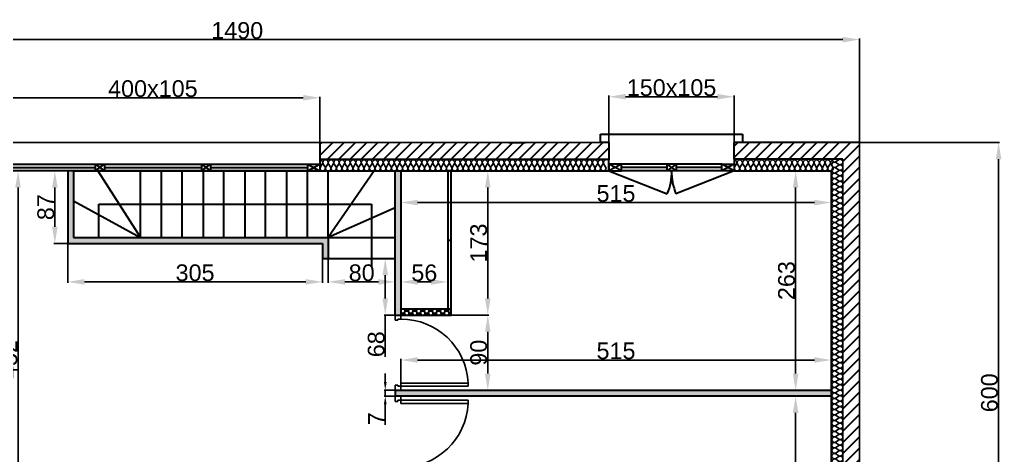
# Model space of a CAD drawing. Header units: millimetres. Extents: x -161 to 8306, y -322 to 968.
# Drawn here: x 486 to 1661, y 445 to 968 of the extents above; entities that cross this region are included whole.
import ezdxf

# ---------------------------------------------------------------- set-up
doc = ezdxf.new("R2010")
doc.units = ezdxf.units.MM
for name, color, linetype in [('Cloisons', 8, 'Continuous'), ('Cotation', 7, 'Continuous'), ('Escalier', 9, 'Continuous'), ('Isolation', 6, 'Continuous'), ('MenuisInt', 4, 'Continuous')]:
    doc.layers.add(name, color=color, linetype=linetype)
doc.layers.add('MenuisExt', color=140, linetype='Continuous', lineweight=18)
doc.styles.get("Standard").update_dxf_attribs({"font": 'arial.ttf'})
doc.dimstyles.new('ISO-25', dxfattribs={"dimtxt": 2.5, "dimasz": 2.5, "dimexe": 1.25, "dimexo": 0.625, "dimtad": 1, "dimtxsty": 'Standard', "dimcen": 2.5, "dimadec": 0, "dimazin": 0, "dimtfac": 1, "dimtmove": 0, "dimatfit": 3, "dimfxl": 1, "dimarcsym": 0})

# ---------------------------------------------------------------- blocks, each defined once
blk = doc.blocks.new('*U18')
at = {"flags": 128}
for points in [[(0, 1, -0.505863), (0.239, 0.676), (0.009, 0.318, 1.322645), (0.491, 0.318), (0.261, 0.676, -0.505863), (0.5, 1)], [(0.5, 1, -0.505863), (0.739, 0.676), (0.509, 0.318, 1.322645), (0.991, 0.318), (0.761, 0.676, -0.505863), (1, 1)], [(1, 1, -0.505863), (1.239, 0.676), (1.009, 0.318, 1.322645), (1.491, 0.318), (1.261, 0.676, -0.505863), (1.5, 1)], [(1.5, 1, -0.505863), (1.739, 0.676), (1.509, 0.318, 1.322645), (1.991, 0.318), (1.761, 0.676, -0.505863), (2, 1)], [(2, 1, -0.505863), (2.239, 0.676), (2.009, 0.318, 1.322645), (2.491, 0.318), (2.261, 0.676, -0.505863), (2.5, 1)], [(2.5, 1, -0.505863), (2.739, 0.676), (2.509, 0.318, 1.322645), (2.991, 0.318), (2.761, 0.676, -0.505863), (3, 1)], [(3, 1, -0.505863), (3.239, 0.676), (3.009, 0.318, 1.322645), (3.491, 0.318), (3.261, 0.676, -0.505863), (3.5, 1)], [(3.5, 1, -0.505863), (3.739, 0.676), (3.509, 0.318, 1.322645), (3.991, 0.318), (3.761, 0.676, -0.505863), (4, 1)], [(4, 1, -0.505863), (4.239, 0.676), (4.009, 0.318, 1.322645), (4.491, 0.318), (4.261, 0.676, -0.505863), (4.5, 1)], [(4.5, 1, -0.505863), (4.739, 0.676), (4.509, 0.318, 1.322645), (4.991, 0.318), (4.761, 0.676, -0.505863), (5, 1)], [(5, 1, -0.505863), (5.239, 0.676), (5.009, 0.318, 1.322645), (5.491, 0.318), (5.261, 0.676, -0.505863), (5.5, 1)], [(5.5, 1, -0.505863), (5.739, 0.676), (5.509, 0.318, 1.322645), (5.991, 0.318), (5.761, 0.676, -0.505863), (6, 1)], [(6, 1, -0.505863), (6.239, 0.676), (6.009, 0.318, 1.322645), (6.491, 0.318), (6.261, 0.676, -0.505863), (6.5, 1)], [(6.5, 1, -0.505863), (6.739, 0.676), (6.509, 0.318, 1.322645), (6.991, 0.318), (6.761, 0.676, -0.505863), (7, 1)], [(7, 1, -0.505863), (7.239, 0.676), (7.009, 0.318, 1.322645), (7.491, 0.318), (7.261, 0.676, -0.505863), (7.5, 1)], [(7.5, 1, -0.505863), (7.739, 0.676), (7.509, 0.318, 1.322645), (7.991, 0.318), (7.761, 0.676, -0.505863), (8, 1)], [(8, 1, -0.505863), (8.239, 0.676), (8.009, 0.318, 1.322645), (8.491, 0.318), (8.261, 0.676, -0.505863), (8.5, 1)], [(8.5, 1, -0.505863), (8.739, 0.676), (8.509, 0.318, 1.322645), (8.991, 0.318), (8.761, 0.676, -0.505863), (9, 1)], [(9, 1, -0.505863), (9.239, 0.676), (9.009, 0.318, 1.322645), (9.491, 0.318), (9.261, 0.676, -0.505863), (9.5, 1)], [(9.5, 1, -0.505863), (9.739, 0.676), (9.509, 0.318, 1.322645), (9.991, 0.318), (9.761, 0.676, -0.505863), (10, 1)], [(10, 1, -0.505863), (10.239, 0.676), (10.009, 0.318, 1.322645), (10.491, 0.318), (10.261, 0.676, -0.505863), (10.5, 1)], [(10.5, 1, -0.505863), (10.739, 0.676), (10.509, 0.318, 1.322645), (10.991, 0.318), (10.761, 0.676, -0.505863), (11, 1)], [(11, 1, -0.505863), (11.239, 0.676), (11.009, 0.318, 1.322645), (11.491, 0.318), (11.261, 0.676, -0.505863), (11.5, 1)], [(11.5, 1, -0.505863), (11.739, 0.676), (11.509, 0.318, 1.322645), (11.991, 0.318), (11.761, 0.676, -0.505863), (12, 1)], [(12, 1, -0.505863), (12.239, 0.676), (12.009, 0.318, 1.322645), (12.491, 0.318), (12.261, 0.676, -0.505863), (12.5, 1)], [(12.5, 1, -0.505863), (12.739, 0.676), (12.509, 0.318, 1.322645), (12.991, 0.318), (12.761, 0.676, -0.505863), (13, 1)], [(13, 1, -0.505863), (13.239, 0.676), (13.009, 0.318, 1.322645), (13.491, 0.318), (13.261, 0.676, -0.505863), (13.5, 1)], [(13.5, 1, -0.505863), (13.739, 0.676), (13.509, 0.318, 1.322645), (13.991, 0.318), (13.761, 0.676, -0.505863), (14, 1)], [(14, 1, -0.505863), (14.239, 0.676), (14.009, 0.318, 1.322645), (14.491, 0.318), (14.261, 0.676, -0.505863), (14.5, 1)], [(14.5, 1, -0.505863), (14.739, 0.676), (14.509, 0.318, 1.322645), (14.991, 0.318), (14.761, 0.676, -0.505863), (15, 1)], [(15, 1, -0.505863), (15.239, 0.676), (15.009, 0.318, 1.322645), (15.491, 0.318), (15.261, 0.676, -0.505863), (15.5, 1)], [(15.5, 1, -0.505863), (15.739, 0.676), (15.509, 0.318, 1.322645), (15.991, 0.318), (15.761, 0.676, -0.505863), (16, 1)], [(16, 1, -0.505863), (16.239, 0.676), (16.009, 0.318, 1.322645), (16.491, 0.318), (16.261, 0.676, -0.505863), (16.5, 1)], [(16.5, 1, -0.505863), (16.739, 0.676), (16.509, 0.318, 1.322645), (16.991, 0.318), (16.761, 0.676, -0.505863), (17, 1)], [(17, 1, -0.505863), (17.239, 0.676), (17.009, 0.318, 1.322645), (17.491, 0.318), (17.261, 0.676, -0.505863), (17.5, 1)], [(17.5, 1, -0.505863), (17.739, 0.676), (17.509, 0.318, 1.322645), (17.991, 0.318), (17.761, 0.676, -0.505863), (18, 1)], [(18, 1, -0.505863), (18.239, 0.676), (18.009, 0.318, 1.322645), (18.491, 0.318), (18.261, 0.676, -0.505863), (18.5, 1)], [(18.5, 1, -0.505863), (18.739, 0.676), (18.509, 0.318, 1.322645), (18.991, 0.318), (18.761, 0.676, -0.505863), (19, 1)], [(19, 1, -0.505863), (19.239, 0.676), (19.009, 0.318, 1.322645), (19.491, 0.318), (19.261, 0.676, -0.505863), (19.5, 1)], [(19.5, 1, -0.505863), (19.739, 0.676), (19.509, 0.318, 1.322645), (19.991, 0.318), (19.761, 0.676, -0.505863), (20, 1)], [(20, 1, -0.505863), (20.239, 0.676), (20.009, 0.318, 1.322645), (20.491, 0.318), (20.261, 0.676, -0.505863), (20.5, 1)], [(20.5, 1, -0.505863), (20.739, 0.676), (20.509, 0.318, 1.322645), (20.991, 0.318), (20.761, 0.676, -0.505863), (21, 1)], [(21, 1, -0.505863), (21.239, 0.676), (21.009, 0.318, 1.322645), (21.491, 0.318), (21.261, 0.676, -0.505863), (21.5, 1)], [(21.5, 1, -0.505863), (21.739, 0.676), (21.509, 0.318, 1.322645), (21.991, 0.318), (21.761, 0.676, -0.505863), (22, 1)], [(22, 1, -0.505863), (22.239, 0.676), (22.009, 0.318, 1.322645), (22.491, 0.318), (22.261, 0.676, -0.505863), (22.5, 1)], [(22.5, 1, -0.505863), (22.739, 0.676), (22.509, 0.318, 1.322645), (22.991, 0.318), (22.761, 0.676, -0.505863), (23, 1)], [(23, 1, -0.505863), (23.239, 0.676), (23.009, 0.318, 1.322645), (23.491, 0.318), (23.261, 0.676, -0.505863), (23.5, 1)], [(23.5, 1, -0.505863), (23.739, 0.676), (23.509, 0.318, 1.322645), (23.991, 0.318), (23.761, 0.676, -0.505863), (24, 1)], [(24, 1, -0.505863), (24.239, 0.676), (24.009, 0.318, 1.322645), (24.491, 0.318), (24.261, 0.676, -0.505863), (24.5, 1)], [(24.5, 1, -0.505863), (24.739, 0.676), (24.509, 0.318, 1.322645), (24.991, 0.318), (24.761, 0.676, -0.505863), (25, 1)], [(25, 1, -0.505863), (25.239, 0.676), (25.009, 0.318, 1.322645), (25.491, 0.318), (25.261, 0.676, -0.505863), (25.5, 1)], [(25.5, 1, -0.505863), (25.739, 0.676), (25.509, 0.318, 1.322645), (25.991, 0.318), (25.761, 0.676, -0.505863), (26, 1)], [(26, 1, -0.505863), (26.239, 0.676), (26.009, 0.318, 1.322645), (26.491, 0.318), (26.261, 0.676, -0.505863), (26.5, 1)], [(26.5, 1, -0.505863), (26.739, 0.676), (26.509, 0.318, 1.322645), (26.991, 0.318), (26.761, 0.676, -0.505863), (27, 1)], [(27, 1, -0.505863), (27.239, 0.676), (27.009, 0.318, 1.322645), (27.491, 0.318), (27.261, 0.676, -0.505863), (27.5, 1)], [(27.5, 1, -0.505863), (27.739, 0.676), (27.509, 0.318, 1.322645), (27.991, 0.318), (27.761, 0.676, -0.505863), (28, 1)], [(28, 1, -0.505863), (28.239, 0.676), (28.009, 0.318, 1.322645), (28.491, 0.318), (28.261, 0.676, -0.505863), (28.5, 1)], [(28.5, 1, -0.505863), (28.739, 0.676), (28.509, 0.318, 1.322645), (28.991, 0.318), (28.761, 0.676, -0.505863), (29, 1)], [(29, 1, -0.505863), (29.239, 0.676), (29.009, 0.318, 1.322645), (29.491, 0.318), (29.261, 0.676, -0.505863), (29.5, 1)], [(29.5, 1, -0.505863), (29.739, 0.676), (29.509, 0.318, 1.322645), (29.991, 0.318), (29.761, 0.676, -0.505863), (30, 1)], [(30, 1, -0.505863), (30.239, 0.676), (30.009, 0.318, 1.322645), (30.491, 0.318), (30.261, 0.676, -0.505863), (30.5, 1)], [(30.5, 1, -0.505863), (30.739, 0.676), (30.509, 0.318, 1.322645), (30.991, 0.318), (30.761, 0.676, -0.505863), (31, 1)], [(31, 1, -0.505863), (31.239, 0.676), (31.009, 0.318, 1.322645), (31.491, 0.318), (31.261, 0.676, -0.505863), (31.5, 1)], [(31.5, 1, -0.505863), (31.739, 0.676), (31.509, 0.318, 1.322645), (31.991, 0.318), (31.761, 0.676, -0.505863), (32, 1)], [(32, 1, -0.505863), (32.239, 0.676), (32.009, 0.318, 1.322645), (32.491, 0.318), (32.261, 0.676, -0.505863), (32.5, 1)], [(32.5, 1, -0.505863), (32.739, 0.676), (32.509, 0.318, 1.322645), (32.991, 0.318), (32.761, 0.676, -0.505863), (33, 1)], [(33, 1, -0.505863), (33.239, 0.676), (33.009, 0.318, 1.322645), (33.491, 0.318), (33.261, 0.676, -0.505863), (33.5, 1)], [(33.5, 1, -0.505863), (33.739, 0.676), (33.509, 0.318, 1.322645), (33.991, 0.318), (33.761, 0.676, -0.505863), (34, 1)], [(34, 1, -0.505863), (34.239, 0.676), (34.009, 0.318, 1.322645), (34.491, 0.318), (34.261, 0.676, -0.505863), (34.5, 1)], [(34.5, 1, -0.505863), (34.739, 0.676), (34.509, 0.318, 1.322645), (34.991, 0.318), (34.761, 0.676, -0.505863), (35, 1)], [(35, 1, -0.505863), (35.239, 0.676), (35.009, 0.318, 1.322645), (35.491, 0.318), (35.261, 0.676, -0.505863), (35.5, 1)], [(35.5, 1, -0.505863), (35.739, 0.676), (35.509, 0.318, 1.322645), (35.991, 0.318), (35.761, 0.676, -0.505863), (36, 1)], [(36, 1, -0.505863), (36.239, 0.676), (36.009, 0.318, 1.322645), (36.491, 0.318), (36.261, 0.676, -0.505863), (36.5, 1)], [(36.5, 1, -0.505863), (36.739, 0.676), (36.509, 0.318, 1.322645), (36.991, 0.318), (36.761, 0.676, -0.505863), (37, 1)], [(37, 1, -0.505863), (37.239, 0.676), (37.009, 0.318, 1.322645), (37.491, 0.318), (37.261, 0.676, -0.505863), (37.5, 1)], [(37.5, 1, -0.505863), (37.739, 0.676), (37.509, 0.318, 1.322645), (37.991, 0.318), (37.761, 0.676, -0.505863), (38, 1)], [(38, 1, -0.505863), (38.239, 0.676), (38.009, 0.318, 1.322645), (38.491, 0.318), (38.261, 0.676, -0.505863), (38.5, 1)], [(38.5, 1, -0.505863), (38.739, 0.676), (38.509, 0.318, 1.322645), (38.991, 0.318), (38.761, 0.676, -0.505863), (39, 1)], [(39, 1, -0.505863), (39.239, 0.676), (39.009, 0.318, 1.322645), (39.491, 0.318), (39.261, 0.676, -0.505863), (39.5, 1)], [(39.5, 1, -0.505863), (39.739, 0.676), (39.509, 0.318, 1.322645), (39.991, 0.318), (39.761, 0.676, -0.505863), (40, 1)], [(40, 1, -0.505863), (40.239, 0.676), (40.009, 0.318, 1.322645), (40.491, 0.318), (40.261, 0.676, -0.505863), (40.5, 1)], [(40.5, 1, -0.505863), (40.739, 0.676), (40.509, 0.318, 1.322645), (40.991, 0.318), (40.761, 0.676, -0.505863), (41, 1)], [(41, 1, -0.505863), (41.239, 0.676), (41.009, 0.318, 1.322645), (41.491, 0.318), (41.261, 0.676, -0.505863), (41.5, 1)]]:
    blk.add_lwpolyline(points, format="xyb", dxfattribs=at)
blk = doc.blocks.new('*U13')
at = {"flags": 128}
for points in [[(0, 1, -0.505863), (0.239, 0.676), (0.009, 0.318, 1.322645), (0.491, 0.318), (0.261, 0.676, -0.505863), (0.5, 1)], [(0.5, 1, -0.505863), (0.739, 0.676), (0.509, 0.318, 1.322645), (0.991, 0.318), (0.761, 0.676, -0.505863), (1, 1)], [(1, 1, -0.505863), (1.239, 0.676), (1.009, 0.318, 1.322645), (1.491, 0.318), (1.261, 0.676, -0.505863), (1.5, 1)], [(1.5, 1, -0.505863), (1.739, 0.676), (1.509, 0.318, 1.322645), (1.991, 0.318), (1.761, 0.676, -0.505863), (2, 1)], [(2, 1, -0.505863), (2.239, 0.676), (2.009, 0.318, 1.322645), (2.491, 0.318), (2.261, 0.676, -0.505863), (2.5, 1)], [(2.5, 1, -0.505863), (2.739, 0.676), (2.509, 0.318, 1.322645), (2.991, 0.318), (2.761, 0.676, -0.505863), (3, 1)], [(3, 1, -0.505863), (3.239, 0.676), (3.009, 0.318, 1.322645), (3.491, 0.318), (3.261, 0.676, -0.505863), (3.5, 1)], [(3.5, 1, -0.505863), (3.739, 0.676), (3.509, 0.318, 1.322645), (3.991, 0.318), (3.761, 0.676, -0.505863), (4, 1)], [(4, 1, -0.505863), (4.239, 0.676), (4.009, 0.318, 1.322645), (4.491, 0.318), (4.261, 0.676, -0.505863), (4.5, 1)], [(4.5, 1, -0.505863), (4.739, 0.676), (4.509, 0.318, 1.322645), (4.991, 0.318), (4.761, 0.676, -0.505863), (5, 1)], [(5, 1, -0.505863), (5.239, 0.676), (5.009, 0.318, 1.322645), (5.491, 0.318), (5.261, 0.676, -0.505863), (5.5, 1)], [(5.5, 1, -0.505863), (5.739, 0.676), (5.509, 0.318, 1.322645), (5.991, 0.318), (5.761, 0.676, -0.505863), (6, 1)], [(6, 1, -0.505863), (6.239, 0.676), (6.009, 0.318, 1.322645), (6.491, 0.318), (6.261, 0.676, -0.505863), (6.5, 1)], [(6.5, 1, -0.505863), (6.739, 0.676), (6.509, 0.318, 1.322645), (6.991, 0.318), (6.761, 0.676, -0.505863), (7, 1)], [(7, 1, -0.505863), (7.239, 0.676), (7.009, 0.318, 1.322645), (7.491, 0.318), (7.261, 0.676, -0.505863), (7.5, 1)], [(7.5, 1, -0.505863), (7.739, 0.676), (7.509, 0.318, 1.322645), (7.991, 0.318), (7.761, 0.676, -0.505863), (8, 1)], [(8, 1, -0.505863), (8.239, 0.676), (8.009, 0.318, 1.322645), (8.491, 0.318), (8.261, 0.676, -0.505863), (8.5, 1)], [(8.5, 1, -0.505863), (8.739, 0.676), (8.509, 0.318, 1.322645), (8.991, 0.318), (8.761, 0.676, -0.505863), (9, 1)]]:
    blk.add_lwpolyline(points, format="xyb", dxfattribs=at)
blk = doc.blocks.new('*U24')
at = {"flags": 128}
for points in [[(0, 1, -0.505863), (0.239, 0.676), (0.009, 0.318, 1.322645), (0.491, 0.318), (0.261, 0.676, -0.505863), (0.5, 1)], [(0.5, 1, -0.505863), (0.739, 0.676), (0.509, 0.318, 1.322645), (0.991, 0.318), (0.761, 0.676, -0.505863), (1, 1)], [(1, 1, -0.505863), (1.239, 0.676), (1.009, 0.318, 1.322645), (1.491, 0.318), (1.261, 0.676, -0.505863), (1.5, 1)], [(1.5, 1, -0.505863), (1.739, 0.676), (1.509, 0.318, 1.322645), (1.991, 0.318), (1.761, 0.676, -0.505863), (2, 1)], [(2, 1, -0.505863), (2.239, 0.676), (2.009, 0.318, 1.322645), (2.491, 0.318), (2.261, 0.676, -0.505863), (2.5, 1)], [(2.5, 1, -0.505863), (2.739, 0.676), (2.509, 0.318, 1.322645), (2.991, 0.318), (2.761, 0.676, -0.505863), (3, 1)], [(3, 1, -0.505863), (3.239, 0.676), (3.009, 0.318, 1.322645), (3.491, 0.318), (3.261, 0.676, -0.505863), (3.5, 1)], [(3.5, 1, -0.505863), (3.739, 0.676), (3.509, 0.318, 1.322645), (3.991, 0.318), (3.761, 0.676, -0.505863), (4, 1)], [(4, 1, -0.505863), (4.239, 0.676), (4.009, 0.318, 1.322645), (4.491, 0.318), (4.261, 0.676, -0.505863), (4.5, 1)], [(4.5, 1, -0.505863), (4.739, 0.676), (4.509, 0.318, 1.322645), (4.991, 0.318), (4.761, 0.676, -0.505863), (5, 1)], [(5, 1, -0.505863), (5.239, 0.676), (5.009, 0.318, 1.322645), (5.491, 0.318), (5.261, 0.676, -0.505863), (5.5, 1)], [(5.5, 1, -0.505863), (5.739, 0.676), (5.509, 0.318, 1.322645), (5.991, 0.318), (5.761, 0.676, -0.505863), (6, 1)], [(6, 1, -0.505863), (6.239, 0.676), (6.009, 0.318, 1.322645), (6.491, 0.318), (6.261, 0.676, -0.505863), (6.5, 1)], [(6.5, 1, -0.505863), (6.739, 0.676), (6.509, 0.318, 1.322645), (6.991, 0.318), (6.761, 0.676, -0.505863), (7, 1)], [(7, 1, -0.505863), (7.239, 0.676), (7.009, 0.318, 1.322645), (7.491, 0.318), (7.261, 0.676, -0.505863), (7.5, 1)], [(7.5, 1, -0.505863), (7.739, 0.676), (7.509, 0.318, 1.322645), (7.991, 0.318), (7.761, 0.676, -0.505863), (8, 1)], [(8, 1, -0.505863), (8.239, 0.676), (8.009, 0.318, 1.322645), (8.491, 0.318), (8.261, 0.676, -0.505863), (8.5, 1)], [(8.5, 1, -0.505863), (8.739, 0.676), (8.509, 0.318, 1.322645), (8.991, 0.318), (8.761, 0.676, -0.505863), (9, 1)], [(9, 1, -0.505863), (9.239, 0.676), (9.009, 0.318, 1.322645), (9.491, 0.318), (9.261, 0.676, -0.505863), (9.5, 1)], [(9.5, 1, -0.505863), (9.739, 0.676), (9.509, 0.318, 1.322645), (9.991, 0.318), (9.761, 0.676, -0.505863), (10, 1)], [(10, 1, -0.505863), (10.239, 0.676), (10.009, 0.318, 1.322645), (10.491, 0.318), (10.261, 0.676, -0.505863), (10.5, 1)], [(10.5, 1, -0.505863), (10.739, 0.676), (10.509, 0.318, 1.322645), (10.991, 0.318), (10.761, 0.676, -0.505863), (11, 1)], [(11, 1, -0.505863), (11.239, 0.676), (11.009, 0.318, 1.322645), (11.491, 0.318), (11.261, 0.676, -0.505863), (11.5, 1)], [(11.5, 1, -0.505863), (11.739, 0.676), (11.509, 0.318, 1.322645), (11.991, 0.318), (11.761, 0.676, -0.505863), (12, 1)], [(12, 1, -0.505863), (12.239, 0.676), (12.009, 0.318, 1.322645), (12.491, 0.318), (12.261, 0.676, -0.505863), (12.5, 1)], [(12.5, 1, -0.505863), (12.739, 0.676), (12.509, 0.318, 1.322645), (12.991, 0.318), (12.761, 0.676, -0.505863), (13, 1)], [(13, 1, -0.505863), (13.239, 0.676), (13.009, 0.318, 1.322645), (13.491, 0.318), (13.261, 0.676, -0.505863), (13.5, 1)], [(13.5, 1, -0.505863), (13.739, 0.676), (13.509, 0.318, 1.322645), (13.991, 0.318), (13.761, 0.676, -0.505863), (14, 1)], [(14, 1, -0.505863), (14.239, 0.676), (14.009, 0.318, 1.322645), (14.491, 0.318), (14.261, 0.676, -0.505863), (14.5, 1)], [(14.5, 1, -0.505863), (14.739, 0.676), (14.509, 0.318, 1.322645), (14.991, 0.318), (14.761, 0.676, -0.505863), (15, 1)], [(15, 1, -0.505863), (15.239, 0.676), (15.009, 0.318, 1.322645), (15.491, 0.318), (15.261, 0.676, -0.505863), (15.5, 1)], [(15.5, 1, -0.505863), (15.739, 0.676), (15.509, 0.318, 1.322645), (15.991, 0.318), (15.761, 0.676, -0.505863), (16, 1)], [(16, 1, -0.505863), (16.239, 0.676), (16.009, 0.318, 1.322645), (16.491, 0.318), (16.261, 0.676, -0.505863), (16.5, 1)], [(16.5, 1, -0.505863), (16.739, 0.676), (16.509, 0.318, 1.322645), (16.991, 0.318), (16.761, 0.676, -0.505863), (17, 1)], [(17, 1, -0.505863), (17.239, 0.676), (17.009, 0.318, 1.322645), (17.491, 0.318), (17.261, 0.676, -0.505863), (17.5, 1)], [(17.5, 1, -0.505863), (17.739, 0.676), (17.509, 0.318, 1.322645), (17.991, 0.318), (17.761, 0.676, -0.505863), (18, 1)], [(18, 1, -0.505863), (18.239, 0.676), (18.009, 0.318, 1.322645), (18.491, 0.318), (18.261, 0.676, -0.505863), (18.5, 1)], [(18.5, 1, -0.505863), (18.739, 0.676), (18.509, 0.318, 1.322645), (18.991, 0.318), (18.761, 0.676, -0.505863), (19, 1)], [(19, 1, -0.505863), (19.239, 0.676), (19.009, 0.318, 1.322645), (19.491, 0.318), (19.261, 0.676, -0.505863), (19.5, 1)], [(19.5, 1, -0.505863), (19.739, 0.676), (19.509, 0.318, 1.322645), (19.991, 0.318), (19.761, 0.676, -0.505863), (20, 1)], [(20, 1, -0.505863), (20.239, 0.676), (20.009, 0.318, 1.322645), (20.491, 0.318), (20.261, 0.676, -0.505863), (20.5, 1)], [(20.5, 1, -0.505863), (20.739, 0.676), (20.509, 0.318, 1.322645), (20.991, 0.318), (20.761, 0.676, -0.505863), (21, 1)], [(21, 1, -0.505863), (21.239, 0.676), (21.009, 0.318, 1.322645), (21.491, 0.318), (21.261, 0.676, -0.505863), (21.5, 1)], [(21.5, 1, -0.505863), (21.739, 0.676), (21.509, 0.318, 1.322645), (21.991, 0.318), (21.761, 0.676, -0.505863), (22, 1)], [(22, 1, -0.505863), (22.239, 0.676), (22.009, 0.318, 1.322645), (22.491, 0.318), (22.261, 0.676, -0.505863), (22.5, 1)], [(22.5, 1, -0.505863), (22.739, 0.676), (22.509, 0.318, 1.322645), (22.991, 0.318), (22.761, 0.676, -0.505863), (23, 1)], [(23, 1, -0.505863), (23.239, 0.676), (23.009, 0.318, 1.322645), (23.491, 0.318), (23.261, 0.676, -0.505863), (23.5, 1)], [(23.5, 1, -0.505863), (23.739, 0.676), (23.509, 0.318, 1.322645), (23.991, 0.318), (23.761, 0.676, -0.505863), (24, 1)], [(24, 1, -0.505863), (24.239, 0.676), (24.009, 0.318, 1.322645), (24.491, 0.318), (24.261, 0.676, -0.505863), (24.5, 1)], [(24.5, 1, -0.505863), (24.739, 0.676), (24.509, 0.318, 1.322645), (24.991, 0.318), (24.761, 0.676, -0.505863), (25, 1)], [(25, 1, -0.505863), (25.239, 0.676), (25.009, 0.318, 1.322645), (25.491, 0.318), (25.261, 0.676, -0.505863), (25.5, 1)], [(25.5, 1, -0.505863), (25.739, 0.676), (25.509, 0.318, 1.322645), (25.991, 0.318), (25.761, 0.676, -0.505863), (26, 1)]]:
    blk.add_lwpolyline(points, format="xyb", dxfattribs=at)
blk = doc.blocks.new('*D29')
at = {"layer": 'Cotation', "color": 0, "lineweight": -2, "transparency": 16777216}
for p, q in [((1.1, 820.9), (1.1, 944.9)), ((21.1, 943.7), (1471.1, 943.7)), ((1491.1, 820.9), (1491.1, 944.9))]:
    blk.add_line(p, q, dxfattribs=at)
at = {"layer": 'Cotation', "color": 0, "lineweight": 30, "transparency": 16777216}
for points in [[(21.1, 947), (21.1, 940.3), (1.1, 943.7)], [(1471.1, 947), (1471.1, 940.3), (1491.1, 943.7)]]:
    blk.add_solid(points, dxfattribs=at)
at = {"layer": 'Defpoints', "color": 0, "lineweight": 30, "transparency": 16777216}
for p in [(1491.1, 943.7), (1.1, 820.3), (1491.1, 820.3)]:
    blk.add_point(p, dxfattribs=at)
at = {"layer": 'Cotation', "color": 0, "lineweight": 30, "transparency": 16777216, "insert": (746.1, 954.5), "char_height": 20, "attachment_point": 5}
blk.add_mtext('1490', dxfattribs=at)
blk = doc.blocks.new('*D30')
at = {"layer": 'Cotation', "color": 0, "lineweight": -2, "transparency": 16777216}
for p, q in [((1491.8, 820.3), (1658.9, 820.3)), ((1657.7, 800.3), (1657.7, 240.3)), ((1491.8, 220.3), (1658.9, 220.3))]:
    blk.add_line(p, q, dxfattribs=at)
at = {"layer": 'Cotation', "color": 0, "lineweight": 30, "transparency": 16777216}
for points in [[(1654.3, 800.3), (1661, 800.3), (1657.7, 820.3)], [(1654.3, 240.3), (1661, 240.3), (1657.7, 220.3)]]:
    blk.add_solid(points, dxfattribs=at)
at = {"layer": 'Defpoints', "color": 0, "lineweight": 30, "transparency": 16777216}
for p in [(1491.1, 820.3), (1491.1, 220.3), (1657.7, 220.3)]:
    blk.add_point(p, dxfattribs=at)
at = {"layer": 'Cotation', "color": 0, "lineweight": 30, "transparency": 16777216, "insert": (1646.8, 520.3), "char_height": 20, "attachment_point": 5, "rotation": 90}
blk.add_mtext('600', dxfattribs=at)
blk = doc.blocks.new('*D36')
at = {"layer": 'Cotation', "color": 0, "lineweight": -2, "transparency": 16777216}
for p, q in [((445.1, 820.9), (445.1, 875.2)), ((465.1, 874), (825.1, 874)), ((845.1, 820.9), (845.1, 875.2))]:
    blk.add_line(p, q, dxfattribs=at)
at = {"layer": 'Cotation', "color": 0, "lineweight": 30, "transparency": 16777216}
for points in [[(465.1, 877.3), (465.1, 870.6), (445.1, 874)], [(825.1, 877.3), (825.1, 870.6), (845.1, 874)]]:
    blk.add_solid(points, dxfattribs=at)
at = {"layer": 'Defpoints', "color": 0, "lineweight": 30, "transparency": 16777216}
for p in [(845.1, 874), (445.1, 820.3), (845.1, 820.3)]:
    blk.add_point(p, dxfattribs=at)
at = {"layer": 'Cotation', "color": 0, "lineweight": 30, "transparency": 16777216, "insert": (645.1, 884.8), "char_height": 20, "attachment_point": 5}
blk.add_mtext('400x105', dxfattribs=at)
blk = doc.blocks.new('*D37')
at = {"layer": 'Cotation', "color": 0, "lineweight": -2, "transparency": 16777216}
for p, q in [((1191.1, 820.9), (1191.1, 876.5)), ((1211.1, 875.2), (1321.1, 875.2)), ((1341.1, 820.9), (1341.1, 876.5))]:
    blk.add_line(p, q, dxfattribs=at)
at = {"layer": 'Cotation', "color": 0, "lineweight": 30, "transparency": 16777216}
for points in [[(1211.1, 878.5), (1211.1, 871.9), (1191.1, 875.2)], [(1321.1, 878.5), (1321.1, 871.9), (1341.1, 875.2)]]:
    blk.add_solid(points, dxfattribs=at)
at = {"layer": 'Defpoints', "color": 0, "lineweight": 30, "transparency": 16777216}
for p in [(1341.1, 875.2), (1191.1, 820.3), (1341.1, 820.3)]:
    blk.add_point(p, dxfattribs=at)
at = {"layer": 'Cotation', "color": 0, "lineweight": 30, "transparency": 16777216, "insert": (1266.1, 886), "char_height": 20, "attachment_point": 5}
blk.add_mtext('150x105', dxfattribs=at)
blk = doc.blocks.new('*D42')
at = {"layer": 'Cotation', "color": 0, "lineweight": -2, "transparency": 16777216}
for p, q in [((942.1, 785.7), (942.1, 747.1)), ((1457.1, 785.7), (1457.1, 747.1)), ((962.1, 748.4), (1437.1, 748.4))]:
    blk.add_line(p, q, dxfattribs=at)
at = {"layer": 'Cotation', "color": 0, "lineweight": 30, "transparency": 16777216}
for points in [[(962.1, 751.7), (962.1, 745), (942.1, 748.4)], [(1437.1, 751.7), (1437.1, 745), (1457.1, 748.4)]]:
    blk.add_solid(points, dxfattribs=at)
at = {"layer": 'Defpoints', "color": 0, "lineweight": 30, "transparency": 16777216}
for p in [(942.1, 786.3), (1457.1, 786.3), (1457.1, 748.4)]:
    blk.add_point(p, dxfattribs=at)
at = {"layer": 'Cotation', "color": 0, "lineweight": 30, "transparency": 16777216, "insert": (1199.6, 759.2), "char_height": 20, "attachment_point": 5}
blk.add_mtext('515', dxfattribs=at)
blk = doc.blocks.new('*D43')
at = {"layer": 'Cotation', "color": 0, "lineweight": -2, "transparency": 16777216}
for p, q in [((1456.5, 786.3), (1413.4, 786.3)), ((1414.7, 766.3), (1414.7, 543.3)), ((1456.5, 523.3), (1413.4, 523.3))]:
    blk.add_line(p, q, dxfattribs=at)
at = {"layer": 'Cotation', "color": 0, "lineweight": 30, "transparency": 16777216}
for points in [[(1411.3, 766.3), (1418, 766.3), (1414.7, 786.3)], [(1411.3, 543.3), (1418, 543.3), (1414.7, 523.3)]]:
    blk.add_solid(points, dxfattribs=at)
at = {"layer": 'Defpoints', "color": 0, "lineweight": 30, "transparency": 16777216}
for p in [(1457.1, 786.3), (1414.7, 523.3), (1457.1, 523.3)]:
    blk.add_point(p, dxfattribs=at)
at = {"layer": 'Cotation', "color": 0, "lineweight": 30, "transparency": 16777216, "insert": (1403.8, 654.8), "char_height": 20, "attachment_point": 5, "rotation": 90}
blk.add_mtext('263', dxfattribs=at)
blk = doc.blocks.new('*D44')
at = {"layer": 'Cotation', "color": 0, "lineweight": -2, "transparency": 16777216}
for p, q in [((1456.5, 516.3), (1413.4, 516.3)), ((1414.7, 496.3), (1414.7, 274.3)), ((1456.5, 254.3), (1413.4, 254.3))]:
    blk.add_line(p, q, dxfattribs=at)
at = {"layer": 'Cotation', "color": 0, "lineweight": 30, "transparency": 16777216}
for points in [[(1411.3, 496.3), (1418, 496.3), (1414.7, 516.3)], [(1411.3, 274.3), (1418, 274.3), (1414.7, 254.3)]]:
    blk.add_solid(points, dxfattribs=at)
at = {"layer": 'Defpoints', "color": 0, "lineweight": 30, "transparency": 16777216}
for p in [(1457.1, 516.3), (1414.7, 254.3), (1457.1, 254.3)]:
    blk.add_point(p, dxfattribs=at)
at = {"layer": 'Cotation', "color": 0, "lineweight": 30, "transparency": 16777216, "insert": (1403.8, 385.3), "char_height": 20, "attachment_point": 5, "rotation": 90}
blk.add_mtext('262', dxfattribs=at)
blk = doc.blocks.new('*D46')
at = {"layer": 'Cotation', "color": 0, "lineweight": -2, "transparency": 16777216}
for p, q in [((942.1, 523.9), (942.1, 560.9)), ((962.1, 559.6), (1437.1, 559.6)), ((1457.1, 523.9), (1457.1, 560.9))]:
    blk.add_line(p, q, dxfattribs=at)
at = {"layer": 'Cotation', "color": 0, "lineweight": 30, "transparency": 16777216}
for points in [[(962.1, 563), (962.1, 556.3), (942.1, 559.6)], [(1437.1, 563), (1437.1, 556.3), (1457.1, 559.6)]]:
    blk.add_solid(points, dxfattribs=at)
at = {"layer": 'Defpoints', "color": 0, "lineweight": 30, "transparency": 16777216}
for p in [(1457.1, 559.6), (942.1, 523.3), (1457.1, 523.3)]:
    blk.add_point(p, dxfattribs=at)
at = {"layer": 'Cotation', "color": 0, "lineweight": 30, "transparency": 16777216, "insert": (1199.6, 570.5), "char_height": 20, "attachment_point": 5}
blk.add_mtext('515', dxfattribs=at)
blk = doc.blocks.new('*D47')
at = {"layer": 'Cotation', "color": 0, "lineweight": -2, "transparency": 16777216}
for p, q in [((1002.8, 786.3), (1047.3, 786.3)), ((1046.1, 633.5), (1046.1, 766.3)), ((1002.8, 613.5), (1047.3, 613.5))]:
    blk.add_line(p, q, dxfattribs=at)
at = {"layer": 'Cotation', "color": 0, "lineweight": 30, "transparency": 16777216}
for points in [[(1042.7, 766.3), (1049.4, 766.3), (1046.1, 786.3)], [(1042.7, 633.5), (1049.4, 633.5), (1046.1, 613.5)]]:
    blk.add_solid(points, dxfattribs=at)
at = {"layer": 'Defpoints', "color": 0, "lineweight": 30, "transparency": 16777216}
for p in [(1002.1, 786.3), (1046.1, 786.3), (1002.1, 613.5)]:
    blk.add_point(p, dxfattribs=at)
at = {"layer": 'Cotation', "color": 0, "lineweight": 30, "transparency": 16777216, "insert": (1035.2, 699.9), "char_height": 20, "attachment_point": 5, "rotation": 90}
blk.add_mtext('173', dxfattribs=at)
blk = doc.blocks.new('*D48')
at = {"layer": 'Cotation', "color": 0, "lineweight": -2, "transparency": 16777216}
for p, q in [((942.1, 621.1), (942.1, 654.5)), ((962.1, 653.2), (978.1, 653.2)), ((998.1, 621.1), (998.1, 654.5))]:
    blk.add_line(p, q, dxfattribs=at)
at = {"layer": 'Cotation', "color": 0, "lineweight": 30, "transparency": 16777216}
for points in [[(962.1, 656.5), (962.1, 649.9), (942.1, 653.2)], [(978.1, 656.5), (978.1, 649.9), (998.1, 653.2)]]:
    blk.add_solid(points, dxfattribs=at)
at = {"layer": 'Defpoints', "color": 0, "lineweight": 30, "transparency": 16777216}
for p in [(998.1, 653.2), (942.1, 620.5), (998.1, 620.5)]:
    blk.add_point(p, dxfattribs=at)
at = {"layer": 'Cotation', "color": 0, "lineweight": 30, "transparency": 16777216, "insert": (970.1, 664), "char_height": 20, "attachment_point": 5}
blk.add_mtext('56', dxfattribs=at)
blk = doc.blocks.new('*D49')
at = {"layer": 'Cotation', "color": 0, "lineweight": -2, "transparency": 16777216}
for p, q in [((1002.8, 613.5), (1047.3, 613.5)), ((1046.1, 593.5), (1046.1, 543.3)), ((1002.8, 523.3), (1047.3, 523.3))]:
    blk.add_line(p, q, dxfattribs=at)
at = {"layer": 'Cotation', "color": 0, "lineweight": 30, "transparency": 16777216}
for points in [[(1042.7, 593.5), (1049.4, 593.5), (1046.1, 613.5)], [(1042.7, 543.3), (1049.4, 543.3), (1046.1, 523.3)]]:
    blk.add_solid(points, dxfattribs=at)
at = {"layer": 'Defpoints', "color": 0, "lineweight": 30, "transparency": 16777216}
for p in [(1002.1, 613.5), (1002.1, 523.3), (1046.1, 523.3)]:
    blk.add_point(p, dxfattribs=at)
at = {"layer": 'Cotation', "color": 0, "lineweight": 30, "transparency": 16777216, "insert": (1035.2, 568.4), "char_height": 20, "attachment_point": 5, "rotation": 90}
blk.add_mtext('90', dxfattribs=at)
blk = doc.blocks.new('*D53')
at = {"layer": 'Cotation', "color": 0, "lineweight": -2, "transparency": 16777216}
for p, q in [((542.5, 786.3), (526.5, 786.3)), ((527.7, 766.3), (527.7, 719.3)), ((542.5, 699.3), (526.5, 699.3))]:
    blk.add_line(p, q, dxfattribs=at)
at = {"layer": 'Cotation', "color": 0, "lineweight": 30, "transparency": 16777216}
for points in [[(524.4, 766.3), (531.1, 766.3), (527.7, 786.3)], [(524.4, 719.3), (531.1, 719.3), (527.7, 699.3)]]:
    blk.add_solid(points, dxfattribs=at)
at = {"layer": 'Defpoints', "color": 0, "lineweight": 30, "transparency": 16777216}
for p in [(543.1, 786.3), (527.7, 699.3), (543.1, 699.3)]:
    blk.add_point(p, dxfattribs=at)
at = {"layer": 'Cotation', "color": 0, "lineweight": 30, "transparency": 16777216, "insert": (516.9, 742.8), "char_height": 20, "attachment_point": 5, "rotation": 90}
blk.add_mtext('87', dxfattribs=at)
blk = doc.blocks.new('*D54')
at = {"layer": 'Cotation', "color": 0, "lineweight": -2, "transparency": 16777216}
for p, q in [((543.1, 698.7), (543.1, 652)), ((848.1, 698.7), (848.1, 652)), ((563.1, 653.3), (828.1, 653.3))]:
    blk.add_line(p, q, dxfattribs=at)
at = {"layer": 'Cotation', "color": 0, "lineweight": 30, "transparency": 16777216}
for points in [[(563.1, 656.6), (563.1, 649.9), (543.1, 653.3)], [(828.1, 656.6), (828.1, 649.9), (848.1, 653.3)]]:
    blk.add_solid(points, dxfattribs=at)
at = {"layer": 'Defpoints', "color": 0, "lineweight": 30, "transparency": 16777216}
for p in [(543.1, 699.3), (848.1, 699.3), (848.1, 653.3)]:
    blk.add_point(p, dxfattribs=at)
at = {"layer": 'Cotation', "color": 0, "lineweight": 30, "transparency": 16777216, "insert": (695.6, 664.1), "char_height": 20, "attachment_point": 5}
blk.add_mtext('305', dxfattribs=at)
blk = doc.blocks.new('*D55')
at = {"layer": 'Cotation', "color": 0, "lineweight": -2, "transparency": 16777216}
for p, q in [((855.1, 680.7), (855.1, 652)), ((935.1, 680.7), (935.1, 652)), ((875.1, 653.3), (915.1, 653.3))]:
    blk.add_line(p, q, dxfattribs=at)
at = {"layer": 'Cotation', "color": 0, "lineweight": 30, "transparency": 16777216}
for points in [[(875.1, 656.6), (875.1, 649.9), (855.1, 653.3)], [(915.1, 656.6), (915.1, 649.9), (935.1, 653.3)]]:
    blk.add_solid(points, dxfattribs=at)
at = {"layer": 'Defpoints', "color": 0, "lineweight": 30, "transparency": 16777216}
for p in [(855.1, 681.3), (935.1, 681.3), (935.1, 653.3)]:
    blk.add_point(p, dxfattribs=at)
at = {"layer": 'Cotation', "color": 0, "lineweight": 30, "transparency": 16777216, "insert": (895.1, 664.1), "char_height": 20, "attachment_point": 5}
blk.add_mtext('80', dxfattribs=at)
blk = doc.blocks.new('*D56')
at = {"layer": 'Cotation', "color": 0, "lineweight": -2, "transparency": 16777216}
for p, q in [((934.5, 681.3), (922.1, 681.3)), ((923.3, 661.3), (923.3, 633.5)), ((934.7, 613.5), (922.1, 613.5)), ((923.3, 613.5), (923.3, 563.5))]:
    blk.add_line(p, q, dxfattribs=at)
at = {"layer": 'Cotation', "color": 0, "lineweight": 30, "transparency": 16777216}
for points in [[(920, 661.3), (926.7, 661.3), (923.3, 681.3)], [(920, 633.5), (926.7, 633.5), (923.3, 613.5)]]:
    blk.add_solid(points, dxfattribs=at)
at = {"layer": 'Defpoints', "color": 0, "lineweight": 30, "transparency": 16777216}
for p in [(935.1, 681.3), (923.3, 613.5), (935.3, 613.5)]:
    blk.add_point(p, dxfattribs=at)
at = {"layer": 'Cotation', "color": 0, "lineweight": 30, "transparency": 16777216, "insert": (912.5, 578.5), "char_height": 20, "attachment_point": 5, "rotation": 90}
blk.add_mtext('68', dxfattribs=at)
blk = doc.blocks.new('*D73')
at = {"layer": 'Cotation', "color": 0, "lineweight": -2, "transparency": 16777216}
for p, q in [((537.5, 786.3), (482.4, 786.3)), ((483.7, 766.3), (483.7, 354.3)), ((537.5, 334.3), (482.4, 334.3))]:
    blk.add_line(p, q, dxfattribs=at)
at = {"layer": 'Cotation', "color": 0, "lineweight": 30, "transparency": 16777216}
for points in [[(480.3, 766.3), (487, 766.3), (483.7, 786.3)], [(480.3, 354.3), (487, 354.3), (483.7, 334.3)]]:
    blk.add_solid(points, dxfattribs=at)
at = {"layer": 'Defpoints', "color": 0, "lineweight": 30, "transparency": 16777216}
for p in [(538.1, 786.3), (483.7, 334.3), (538.1, 334.3)]:
    blk.add_point(p, dxfattribs=at)
at = {"layer": 'Cotation', "color": 0, "lineweight": 30, "transparency": 16777216, "insert": (472.8, 560.3), "char_height": 20, "attachment_point": 5, "rotation": 90}
blk.add_mtext('452', dxfattribs=at)
blk = doc.blocks.new('*D75')
at = {"layer": 'Cotation', "color": 0, "lineweight": -2, "transparency": 16777216}
for p, q in [((923.3, 533.3), (923.3, 543.3)), ((934.7, 523.3), (922.1, 523.3)), ((923.3, 523.3), (923.3, 516.3)), ((934.7, 516.3), (922.1, 516.3)), ((923.3, 506.3), (923.3, 482.1))]:
    blk.add_line(p, q, dxfattribs=at)
at = {"layer": 'Cotation', "color": 0, "lineweight": 30, "transparency": 16777216}
for points in [[(921.7, 533.3), (925, 533.3), (923.3, 523.3)], [(921.7, 506.3), (925, 506.3), (923.3, 516.3)]]:
    blk.add_solid(points, dxfattribs=at)
at = {"layer": 'Defpoints', "color": 0, "lineweight": 30, "transparency": 16777216}
for p in [(935.3, 523.3), (923.3, 516.3), (935.3, 516.3)]:
    blk.add_point(p, dxfattribs=at)
at = {"layer": 'Cotation', "color": 0, "lineweight": 30, "transparency": 16777216, "insert": (912.7, 489.2), "char_height": 20, "attachment_point": 5, "rotation": 90}
blk.add_mtext('7', dxfattribs=at)

msp = doc.modelspace()

# ---------------------------------------------------------------- hatches: boundary and pattern name
at = {"lineweight": 30, "transparency": 33554687}
h = msp.add_hatch(dxfattribs=at)
h.set_pattern_fill('ANSI31', color=256, scale=3)
h.paths.add_polyline_path([(445.135, 800.308), (445.135, 820.308), (291.135, 820.308), (1.135, 820.308), (1.135, 710.308), (21.135, 710.308), (21.135, 800.308)])
h.paths.add_polyline_path([(21.135, 640.308), (1.135, 640.308), (1.135, 449.308), (21.135, 449.308)])
h.paths.add_polyline_path([(101.135, 220.308), (101.135, 240.308), (21.135, 240.308), (21.135, 319.308), (1.135, 319.308), (1.135, 309.308), (1.135, 220.308)])
h.paths.add_polyline_path([(351.135, 220.308), (351.135, 0.308), (445.135, 0.308), (445.135, 20.308), (371.135, 20.308), (371.135, 220.308), (371.135, 240.308), (251.135, 240.308), (251.135, 220.308)])
h.paths.add_polyline_path([(1191.135, 800.308), (1191.135, 820.308), (1181.135, 820.308), (1091.135, 820.308), (1071.135, 820.308), (845.135, 820.308), (845.135, 800.308)])
h.paths.add_polyline_path([(1471.135, 800.308), (1471.135, 240.308), (1391.135, 240.308), (1391.135, 220.308), (1401.135, 220.308), (1491.135, 220.308), (1491.135, 820.308), (1341.135, 820.308), (1341.135, 800.308)])
h.paths.add_polyline_path([(1241.135, 220.308), (1241.135, 240.308), (1121.135, 240.308), (1121.135, 20.308), (845.135, 20.308), (845.135, 0.308), (1141.135, 0.308), (1141.135, 220.308)])
at = {"layer": 'Cloisons', "lineweight": 30, "transparency": 33554687}
h = msp.add_hatch(dxfattribs=at)
h.set_pattern_fill('HONEY', color=256)
h.paths.add_polyline_path([(942.135, 786.308), (935.135, 786.308), (935.345, 613.518), (942.135, 613.518)])
h.paths.add_polyline_path([(1457.135, 523.308), (935.345, 523.308), (935.345, 516.308), (1457.135, 516.308)])
h.paths.add_polyline_path([(942.135, 426.098), (935.345, 426.098), (935.135, 250.308), (942.135, 250.308)])
h.paths.add_polyline_path([(1024.135, 254.308), (942.135, 254.308), (942.135, 250.308), (955.135, 250.308), (955.135, 247.308), (1024.135, 247.308)])
h.paths.add_polyline_path([(942.135, 210.308), (935.135, 210.308), (935.135, 34.308), (942.135, 34.308)])
h.paths.add_polyline_path([(384.925, 464.098), (378.135, 464.098), (378.135, 254.308), (385.135, 254.308)])
h.paths.add_polyline_path([(384.925, 606.098), (378.135, 606.098), (378.135, 554.308), (384.925, 554.308)])
h.paths.add_polyline_path([(378.135, 561.308), (35.135, 561.308), (35.135, 554.308), (378.135, 554.308)])
h.paths.add_polyline_path([(222.135, 786.308), (215.135, 786.308), (215.135, 696.308), (384.925, 696.308), (385.135, 703.308), (378.135, 703.308), (222.135, 703.308)])
h.paths.add_polyline_path([(242.136, 786.308), (235.136, 786.308), (235.136, 765.627), (242.136, 765.627)], flags=17)
h.paths.add_polyline_path([(242.136, 765.627), (235.136, 765.627), (235.136, 723.627), (242.136, 723.627)], flags=17)
h.paths.add_polyline_path([(242.136, 723.627), (235.136, 723.627), (235.136, 703.308), (242.136, 703.308)], flags=17)
h = msp.add_hatch(dxfattribs=at)
h.set_pattern_fill('HONEY', color=256)
h.paths.add_polyline_path([(550.135, 786.308), (543.135, 786.308), (543.135, 699.308), (848.135, 699.308), (848.135, 681.308), (855.135, 681.308), (855.135, 706.308), (830.135, 706.308), (550.135, 706.308)])
h = msp.add_hatch(dxfattribs=at)
h.set_pattern_fill('HONEY', color=256)
h.paths.add_polyline_path([(1002.135, 620.518), (942.135, 620.518), (942.135, 613.518), (1002.135, 613.518)])

# ---------------------------------------------------------------- linework, layer by layer
at = {"lineweight": 30}
for p, q in [((1181.135, 820.308), (1181.135, 830.308)), ((1181.135, 830.308), (1351.135, 830.308)), ((1351.135, 830.308), (1351.135, 820.308)), ((845.135, 820.308), (845.135, 800.308)), ((1071.135, 820.308), (1091.135, 820.308)), ((1191.135, 820.308), (1181.135, 820.308)), ((1191.135, 820.308), (1191.135, 799.386)), ((1491.135, 820.308), (1341.135, 820.308)), ((1341.135, 800.308), (1341.135, 820.308)), ((845.135, 800.308), (1191.135, 800.308)), ((1471.135, 800.308), (1341.135, 800.308)), ((935.135, 671.308), (935.135, 786.308))]:
    msp.add_line(p, q, dxfattribs=at)
for p, q in [((291.135, 820.308), (1091.135, 820.308)), ((1091.135, 820.308), (1191.135, 820.308)), ((1491.135, 820.308), (1491.135, 220.308)), ((1471.135, 800.308), (1471.135, 240.308))]:
    msp.add_line(p, q)
at = {"layer": 'Cloisons', "lineweight": 30}
for p, q in [((545.135, 786.308), (538.135, 786.308)), ((543.135, 786.308), (543.135, 699.308)), ((935.345, 613.518), (935.135, 786.308)), ((935.135, 786.308), (942.135, 786.308)), ((942.135, 786.308), (942.135, 613.518)), ((543.135, 699.308), (848.135, 699.308)), ((848.135, 699.308), (848.135, 681.308)), ((848.135, 681.308), (855.135, 681.308)), ((935.345, 613.518), (942.135, 613.518)), ((1002.135, 620.518), (942.135, 620.518)), ((942.135, 613.518), (1002.135, 613.518)), ((1002.135, 613.518), (1002.135, 620.518)), ((935.345, 523.308), (1457.135, 523.308)), ((935.345, 523.308), (935.345, 516.308)), ((1457.135, 523.308), (1457.135, 516.308)), ((1457.135, 516.308), (935.345, 516.308))]:
    msp.add_line(p, q, dxfattribs=at)
at = {"layer": 'Cloisons'}
msp.add_line((942.135, 786.308), (935.135, 786.308), dxfattribs=at)
at = {"layer": 'Escalier', "lineweight": 30}
for p, q in [((550.135, 786.308), (550.135, 706.308)), ((550.135, 786.308), (935.135, 786.308)), ((579.135, 786.308), (630.135, 706.308)), ((630.135, 706.308), (630.135, 786.308)), ((655.135, 786.308), (655.135, 706.308)), ((680.135, 706.308), (680.135, 786.308)), ((705.135, 786.308), (705.135, 706.308)), ((730.135, 706.308), (730.135, 786.308)), ((755.135, 786.308), (755.135, 706.308)), ((780.135, 706.308), (780.135, 786.308)), ((805.135, 786.308), (805.135, 706.308)), ((830.135, 706.308), (830.135, 786.308)), ((855.135, 706.308), (855.135, 786.308)), ((910.135, 786.308), (855.135, 706.308)), ((935.135, 681.308), (935.135, 786.308)), ((550.135, 750.308), (630.135, 706.308)), ((580.575, 706.308), (580.575, 746.568)), ((580.575, 746.568), (906.84, 746.568)), ((935.135, 741.863), (855.135, 706.308)), ((906.84, 746.568), (906.84, 671.308)), ((550.135, 706.308), (855.135, 706.308)), ((855.135, 706.308), (855.135, 681.308)), ((855.135, 706.308), (935.135, 706.308)), ((855.135, 681.308), (935.135, 681.308))]:
    msp.add_line(p, q, dxfattribs=at)
at = {"layer": 'Isolation', "lineweight": 30}
for p, q in [((845.135, 800.308), (845.135, 786.308)), ((1191.135, 786.308), (1191.135, 800.308)), ((1341.135, 800.308), (1341.135, 786.308)), ((845.135, 786.308), (1191.135, 786.308)), ((1341.135, 786.308), (1457.135, 786.308))]:
    msp.add_line(p, q, dxfattribs=at)
at = {"layer": 'Isolation'}
msp.add_line((1457.135, 786.308), (1457.135, 254.308), dxfattribs=at)
at = {"layer": 'MenuisExt', "lineweight": 30}
for p, q in [((460.135, 794.308), (576.135, 794.308)), ((460.135, 790.308), (576.135, 790.308)), ((576.135, 794.308), (576.135, 786.308)), ((576.135, 794.308), (587.135, 794.308)), ((576.135, 786.308), (587.135, 794.308)), ((576.135, 794.308), (587.135, 786.308)), ((587.135, 794.308), (587.135, 786.308)), ((587.135, 794.308), (703.135, 794.308)), ((587.135, 790.308), (703.135, 790.308)), ((703.135, 794.308), (703.135, 786.308)), ((703.135, 794.308), (714.135, 794.308)), ((703.135, 786.308), (714.135, 794.308)), ((703.135, 794.308), (714.135, 786.308)), ((714.135, 794.308), (714.135, 786.308)), ((714.135, 794.308), (830.135, 794.308)), ((714.135, 790.195), (830.135, 790.195)), ((830.135, 794.308), (830.135, 786.308)), ((830.135, 794.308), (845.135, 794.308)), ((830.135, 786.308), (845.135, 794.308)), ((830.135, 794.308), (845.135, 786.308)), ((845.135, 794.308), (845.135, 786.308)), ((1206.135, 794.308), (1191.135, 794.308)), ((1191.135, 794.308), (1191.135, 786.308)), ((1206.135, 794.308), (1191.135, 786.308)), ((1206.135, 786.308), (1191.135, 794.308)), ((1206.135, 786.308), (1206.135, 794.308)), ((1260.635, 794.308), (1206.135, 794.308)), ((1260.635, 790.308), (1206.135, 790.308)), ((1260.635, 794.308), (1260.635, 786.308)), ((1271.635, 794.308), (1260.635, 794.308)), ((1260.635, 794.308), (1271.635, 786.308)), ((1271.635, 794.308), (1260.635, 786.308)), ((1326.135, 794.308), (1271.635, 794.308)), ((1271.635, 794.308), (1271.635, 786.308)), ((1326.135, 790.308), (1271.635, 790.308)), ((1326.135, 786.308), (1326.135, 794.308)), ((1326.135, 794.308), (1341.135, 794.308)), ((1341.135, 786.308), (1326.135, 794.308)), ((1341.135, 794.308), (1326.135, 786.308)), ((1341.135, 794.308), (1341.135, 786.308)), ((576.135, 786.308), (460.135, 786.308)), ((587.135, 786.308), (576.135, 786.308)), ((703.135, 786.308), (587.135, 786.308)), ((714.135, 786.308), (703.135, 786.308)), ((830.135, 786.308), (714.135, 786.308)), ((845.135, 786.308), (830.135, 786.308)), ((1191.135, 786.308), (1206.135, 786.308)), ((1191.135, 786.308), (1260.982, 758.988)), ((1326.135, 786.308), (1206.135, 786.308)), ((1341.135, 786.308), (1271.339, 758.856)), ((1341.135, 786.308), (1326.135, 786.308))]:
    msp.add_line(p, q, dxfattribs=at)
for centre, radius, start, end in [((1210.419, 782.67), 55.834, 334.903003, 3.735123), ((1340.72, 786.229), 74.585, 179.939611, 201.530705)]:
    msp.add_arc(centre, radius, start, end, dxfattribs=at)
at = {"layer": 'MenuisInt', "lineweight": 30}
for p, q in [((1002.135, 786.308), (998.135, 786.308)), ((998.135, 786.308), (998.135, 620.518)), ((1002.135, 620.518), (1002.135, 786.308)), ((1002.135, 702.918), (998.135, 702.918)), ((998.135, 620.518), (1002.135, 620.518))]:
    msp.add_line(p, q, dxfattribs=at)
at = {"layer": 'MenuisInt'}
for p, q in [((935.345, 613.518), (942.135, 613.518)), ((935.345, 607.213), (935.345, 613.518)), ((942.135, 613.518), (942.135, 608.668)), ((938.255, 607.213), (935.345, 607.213)), ((942.135, 608.668), (938.255, 608.668)), ((938.255, 608.668), (938.255, 607.213)), ((935.345, 529.613), (935.345, 523.308)), ((938.255, 529.613), (935.345, 529.613)), ((938.255, 528.158), (938.255, 529.613)), ((942.135, 528.158), (942.135, 532.038)), ((942.135, 532.038), (1022.645, 532.038)), ((1022.645, 532.038), (1022.645, 528.158)), ((935.345, 523.308), (942.135, 523.308)), ((942.135, 528.158), (938.255, 528.158)), ((942.135, 523.308), (942.135, 528.158)), ((1022.645, 528.158), (942.135, 528.158)), ((935.345, 510.003), (935.345, 516.308)), ((935.345, 516.308), (942.135, 516.308)), ((938.255, 510.003), (935.345, 510.003)), ((942.135, 511.458), (938.255, 511.458)), ((938.255, 511.458), (938.255, 510.003)), ((942.135, 516.308), (942.135, 511.458)), ((942.135, 511.458), (942.135, 507.578)), ((1022.645, 511.458), (942.135, 511.458)), ((942.135, 507.578), (1022.645, 507.578)), ((1022.645, 507.578), (1022.645, 511.458))]:
    msp.add_line(p, q, dxfattribs=at)
for centre, start, end in [((942.135, 528.158), 2.762312, 90), ((942.135, 511.458), 270, 357.237688)]:
    msp.add_arc(centre, 80.51, start, end, dxfattribs=at)

# ---------------------------------------------------------------- block references
at = {"layer": 'Isolation', "lineweight": 30, "xscale": 13.17639831597984, "yscale": 13.17639831597984, "zscale": 13.17639831597984}
for name, p in [('*U24', (845.135, 786.308)), ('*U13', (1341.135, 786.308))]:
    msp.add_blockref(name, p, dxfattribs=at)
at = {"layer": 'Isolation', "lineweight": 30, "xscale": 13.17639831597984, "yscale": 13.17639831597984, "zscale": 13.17639831597984, "rotation": 90}
msp.add_blockref('*U18', (1471.135, 253.364), dxfattribs=at)

# ---------------------------------------------------------------- dimensions: what is measured, and where the dimension line sits
at = {"layer": 'Cotation', "lineweight": 30}
for base, p1, p2, picture, middle in [((1491.135, 943.683), (1.135, 820.308), (1491.135, 820.308), '*D29', (746.135, 954.519)), ((1457.135, 748.354), (942.135, 786.308), (1457.135, 786.308), '*D42', (1199.635, 759.191)), ((848.135, 653.26), (543.135, 699.308), (848.135, 699.308), '*D54', (695.635, 664.103)), ((935.135, 653.26), (855.135, 681.308), (935.135, 681.308), '*D55', (895.135, 664.096)), ((1457.135, 559.62), (942.135, 523.308), (1457.135, 523.308), '*D46', (1199.635, 570.456))]:
    dim = msp.add_linear_dim(base=base, p1=p1, p2=p2, dimstyle='ISO-25', override={"dimtxt": 20, "dimasz": 20}, dxfattribs=at)
    dim.commit()
    dim.dimension.update_dxf_attribs({"geometry": picture, "text_midpoint": middle})
for base, p1, p2, picture, middle in [((845.135, 873.961), (445.135, 820.308), (845.135, 820.308), '*D36', (645.135, 884.797)), ((1341.135, 875.211), (1191.135, 820.308), (1341.135, 820.308), '*D37', (1266.135, 886.047))]:
    dim = msp.add_linear_dim(base=base, p1=p1, p2=p2, text='<>x105', dimstyle='ISO-25', override={"dimtxt": 20, "dimasz": 20}, dxfattribs=at)
    dim.commit()
    dim.dimension.update_dxf_attribs({"geometry": picture, "text_midpoint": middle})
for base, p1, p2, override, picture, middle in [((1657.664, 220.308), (1491.135, 820.308), (1491.135, 220.308), {"dimtxt": 20, "dimasz": 20}, '*D30', (1646.828, 520.308)), ((483.652, 334.308), (538.135, 786.308), (538.135, 334.308), {"dimtxt": 20, "dimasz": 20}, '*D73', (472.815, 560.308)), ((527.746, 699.308), (543.135, 786.308), (543.135, 699.308), {"dimtxt": 20, "dimasz": 20}, '*D53', (516.91, 742.808)), ((1046.072, 786.308), (1002.135, 613.518), (1002.135, 786.308), {"dimtxt": 20, "dimasz": 20, "dimdec": 0}, '*D47', (1035.229, 699.913)), ((1414.68, 523.308), (1457.135, 786.308), (1457.135, 523.308), {"dimtxt": 20, "dimasz": 20}, '*D43', (1403.837, 654.808)), ((1046.072, 523.308), (1002.135, 613.518), (1002.135, 523.308), {"dimtxt": 20, "dimasz": 20, "dimdec": 0}, '*D49', (1035.235, 568.413)), ((923.348, 516.308), (935.345, 523.308), (935.345, 516.308), {"dimtxt": 20, "dimasz": 10}, '*D75', (912.723, 489.209)), ((1414.68, 254.308), (1457.135, 516.308), (1457.135, 254.308), {"dimtxt": 20, "dimasz": 20}, '*D44', (1403.844, 385.308))]:
    dim = msp.add_linear_dim(base=base, p1=p1, p2=p2, angle=90, dimstyle='ISO-25', override=override, dxfattribs=at)
    dim.commit()
    dim.dimension.update_dxf_attribs({"geometry": picture, "text_midpoint": middle})
dim = msp.add_linear_dim(base=(923.348, 613.518), p1=(935.135, 681.308), p2=(935.345, 613.518), angle=90, dimstyle='ISO-25', override={"dimtxt": 20, "dimasz": 20, "dimdec": 0}, dxfattribs=at)
dim.commit()
dim.dimension.update_dxf_attribs({"geometry": '*D56', "text_midpoint": (923.348, 578.493), "dimtype": 160})
dim = msp.add_linear_dim(base=(998.135, 653.203), p1=(942.135, 620.518), p2=(998.135, 620.518), dimstyle='ISO-25', override={"dimtxt": 20, "dimasz": 20}, dxfattribs=at)
dim.commit()
dim.dimension.update_dxf_attribs({"geometry": '*D48', "text_midpoint": (970.135, 653.203), "dimtype": 160})

doc.saveas('drawing.dxf')
